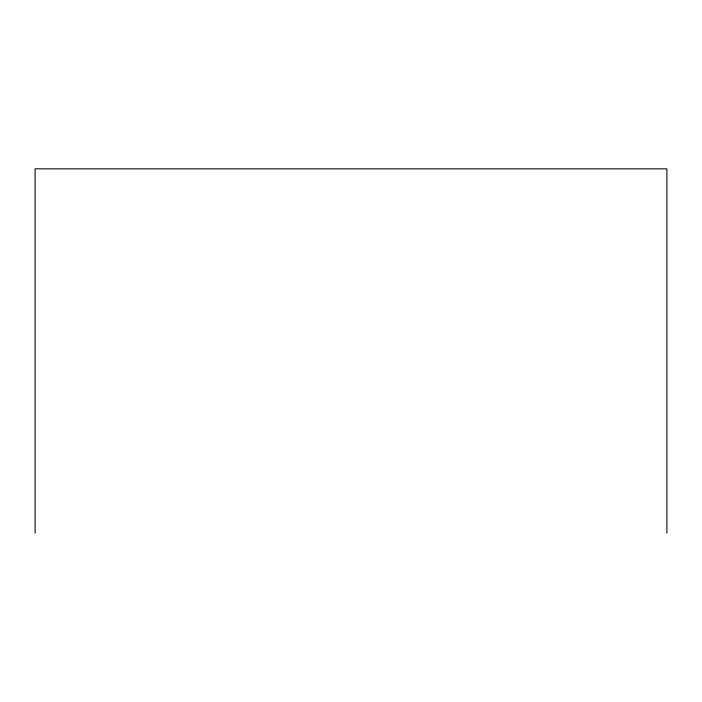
<?xml version="1.0" encoding="UTF-8"?>
<svg xmlns="http://www.w3.org/2000/svg" width="702" height="702" viewBox="0 0 702 702"><rect width="100%" height="100%" fill="white"/><g stroke="black" fill="none" stroke-linecap="round" stroke-linejoin="round"><path stroke-width="1.05" d="M666.9 533.16L666.9 168.84L35.1 168.84L35.1 533.16"/></g></svg>
